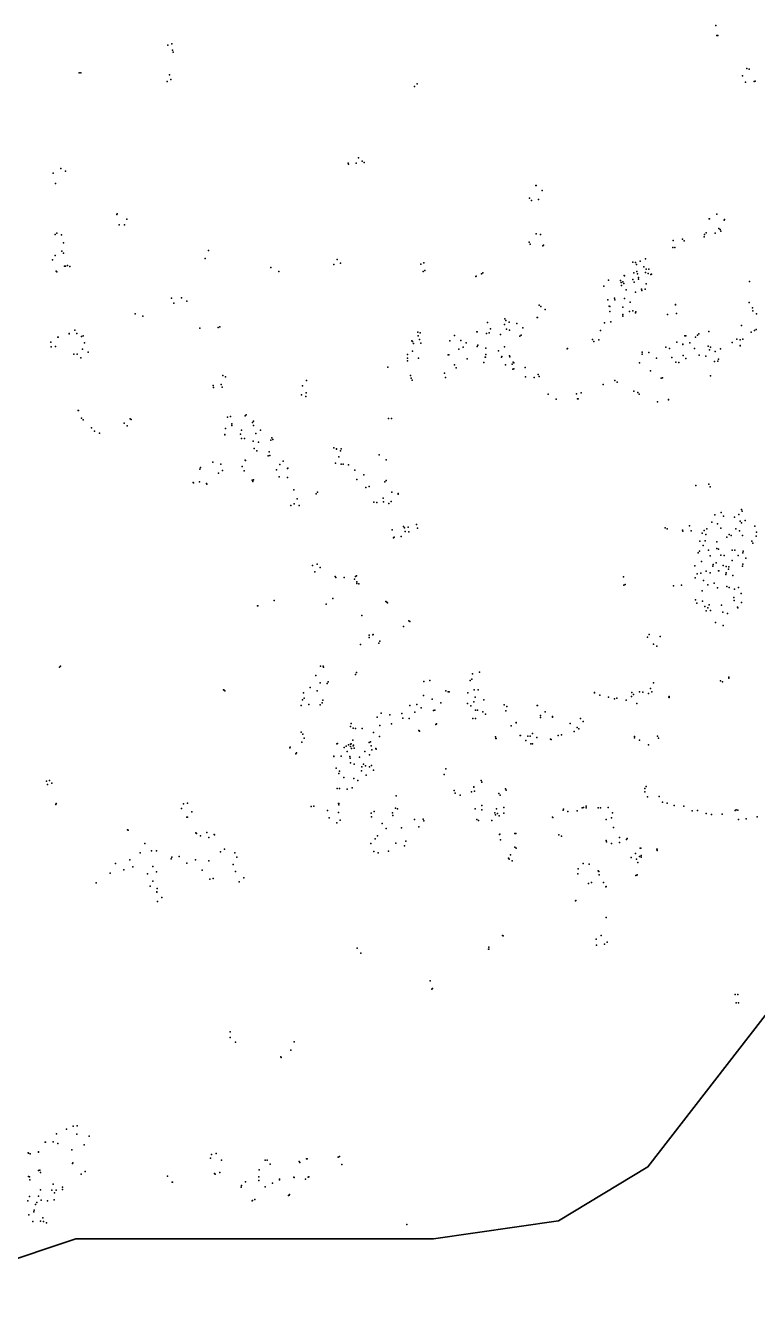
# Model space of a CAD drawing. Header units: millimetres. Extents: x -60275265 to 22802890, y -38578442 to 24337084.
# Drawn here: x 2029122 to 7224122, y -22397507 to -13407304 of the extents above; entities that cross this region are included whole.
import ezdxf

# ---------------------------------------------------------------- set-up
doc = ezdxf.new("R2010")
doc.units = ezdxf.units.MM
doc.header["$MEASUREMENT"] = 0
doc.layers.add('Outline', color=7, linetype='Continuous', true_color=0x000000)
doc.layers.add('particles', color=7, linetype='Continuous', true_color=0x000000)

msp = doc.modelspace()

# ---------------------------------------------------------------- linework, layer by layer
at = {"layer": 'Outline', "color": 3, "lineweight": 35, "true_color": 0x00ff00}
msp.add_lwpolyline([(13039331, -15644525), (11771230, -15644525), (11137351, -16154225), (11390938, -17810758), (11390938, -18320118), (9996120, -18575021), (9108430, -18320118), (9108430, -17173555), (7840611, -17045992), (7333096, -18065321), (7333096, -19467070), (7333096, -20358836), (6445571, -21505459), (5811691, -21887819), (4924165, -22014924), (3148832, -22014924), (2388023, -22014924), (1246851, -22397507)], dxfattribs=at)
at = {"layer": 'particles', "color": 93, "true_color": 0x67d435}
for p in [(6926622, -13407304), (6933622, -13480304), (6941622, -13478304), (3040622, -13548304), (3067622, -13538304), (3072622, -13584304), (3076622, -13597304), (2410622, -13743304), (2423622, -13745304), (7147622, -13714304), (7163622, -13719304), (3034622, -13806304), (3052622, -13758304), (3060622, -13791304), (4790622, -13840304), (4809622, -13821304), (7115622, -13766304), (7138622, -13811304), (7199622, -13805304), (7207622, -13803304), (4392622, -14346304), (4418622, -14371304), (4433622, -14379304), (2227622, -14456304), (2281622, -14423304), (2314622, -14441304), (4319622, -14385304), (4321622, -14392304), (4375622, -14385304), (2243622, -14530304), (5651622, -14543304), (5652622, -14542304), (5606622, -14633304), (5619622, -14649304), (5669622, -14642304), (5694622, -14578304), (2677622, -14748304), (2680622, -14745304), (2693622, -14823304), (2732622, -14823304), (2748622, -14782304), (6879622, -14780304), (6883622, -14779304), (6933622, -14747304), (6987622, -14788304), (6989622, -14785304), (2240622, -14891304), (2253622, -14881304), (2285622, -14892304), (5652622, -14885304), (5684622, -14890304), (6844622, -14907304), (6847622, -14891304), (6859622, -14879304), (6921622, -14882304), (6949622, -14849304), (6957622, -14856304), (6962622, -14868304), (2288622, -15010304), (2299622, -14950304), (3327622, -15005304), (5603622, -14944304), (5609622, -14959304), (5700622, -14971304), (5704622, -14966304), (6621622, -14982304), (6623622, -14934304), (6637622, -14982304), (6691622, -14925304), (6701622, -14935304), (2220622, -15071304), (2239622, -15040304), (2299622, -15023304), (3305622, -15062304), (4241622, -15068304), (4265622, -15094304), (4833622, -15101304), (4855622, -15092304), (6337622, -15087304), (6358622, -15089304), (6363622, -15103304), (6390622, -15081304), (6428622, -15063304), (2248622, -15151304), (2252622, -15156304), (2307622, -15115304), (2313622, -15116304), (2327622, -15111304), (2343622, -15117304), (3770622, -15125304), (3770622, -15125304), (3826622, -15153304), (4216622, -15104304), (4851622, -15154304), (4862622, -15146304), (5224622, -15188304), (5226622, -15187304), (5265622, -15170304), (5274622, -15163304), (6277622, -15182304), (6279622, -15185304), (6344622, -15163304), (6366622, -15153304), (6372622, -15170304), (6417622, -15120304), (6428622, -15161304), (6433622, -15136304), (6447622, -15167304), (6451622, -15137304), (6465622, -15175304), (6470622, -15173304), (6132622, -15258304), (6166622, -15215304), (6250622, -15216304), (6255622, -15232304), (6258622, -15253304), (6267622, -15227304), (6274622, -15238304), (6290622, -15283304), (6338622, -15211304), (6347622, -15228304), (6378622, -15196304), (6379622, -15208304), (6399622, -15278304), (6426622, -15278304), (6433622, -15240304), (7165622, -15223304), (3065622, -15343304), (3137622, -15341304), (3173622, -15363304), (6160622, -15354304), (6207622, -15343304), (6210622, -15355304), (6280622, -15344304), (6320622, -15371304), (6357622, -15299304), (6403622, -15287304), (2808622, -15453304), (3082622, -15377304), (5674622, -15393304), (5686622, -15401304), (5715622, -15422304), (6170622, -15399304), (6174622, -15438304), (6176622, -15402304), (6266622, -15458304), (6267622, -15407304), (6314622, -15437304), (6339622, -15433304), (6358622, -15446304), (6360622, -15440304), (6583622, -15459304), (6641622, -15388304), (6641622, -15389304), (6647622, -15451304), (7163622, -15373304), (7188622, -15410304), (7189622, -15432304), (7216622, -15454304), (2862622, -15470304), (3396622, -15550304), (3409622, -15545304), (5307622, -15516304), (5428622, -15528304), (5429622, -15488304), (5437622, -15501304), (5460622, -15512304), (5515622, -15522304), (5660622, -15479304), (5661622, -15479304), (6137622, -15518304), (6182622, -15510304), (6268622, -15470304), (7109622, -15536304), (2260622, -15619304), (2261622, -15619304), (2340622, -15592304), (2340622, -15596304), (2380622, -15570304), (2393622, -15593304), (2428622, -15614304), (2439622, -15610304), (3266622, -15556304), (4812622, -15583304), (4814622, -15609304), (4824622, -15636304), (4829622, -15589304), (5072622, -15608304), (5232622, -15581304), (5234622, -15581304), (5299622, -15593304), (5320622, -15588304), (5329622, -15560304), (5399622, -15600304), (5441622, -15562304), (5464622, -15569304), (5536622, -15612304), (5546622, -15606304), (5557622, -15554304), (6053622, -15635304), (6098622, -15639304), (6108622, -15571304), (6708622, -15609304), (6713622, -15610304), (6782622, -15619304), (6797622, -15605304), (6807622, -15596304), (6876622, -15578304), (6876622, -15578304), (7075622, -15633304), (7100622, -15637304), (7119622, -15634304), (7178622, -15584304), (7202622, -15572304), (7213622, -15565304), (2209622, -15654304), (2211622, -15687304), (2242622, -15685304), (2434622, -15703304), (2449622, -15660304), (2473622, -15725304), (4771622, -15645304), (4774622, -15650304), (4774622, -15718304), (4783622, -15665304), (4834622, -15661304), (5040622, -15646304), (5104622, -15705304), (5118622, -15643304), (5135622, -15690304), (5156622, -15659304), (5234622, -15685304), (5238622, -15676304), (5296622, -15696304), (5385622, -15717304), (5428622, -15687304), (5428622, -15687304), (5873622, -15701304), (5873622, -15701304), (5875622, -15700304), (6062622, -15650304), (6404622, -15726304), (6451622, -15728304), (6571622, -15690304), (6597622, -15700304), (6651622, -15654304), (6692622, -15668304), (6692622, -15671304), (6742622, -15660304), (6776622, -15699304), (6872622, -15683304), (6881622, -15709304), (6888622, -15690304), (6923622, -15721304), (6959622, -15702304), (7043622, -15658304), (7099622, -15679304), (7099622, -15680304), (2372622, -15739304), (2397622, -15740304), (2421622, -15766304), (4739622, -15769304), (4739622, -15788304), (4740622, -15743304), (4817622, -15769304), (5029622, -15744304), (5032622, -15744304), (5073622, -15816304), (5162622, -15773304), (5163622, -15773304), (5282622, -15798304), (5291622, -15760304), (5293622, -15760304), (5296622, -15743304), (5407622, -15762304), (5409622, -15757304), (5434622, -15816304), (5462622, -15751304), (5466622, -15759304), (5483622, -15810304), (5489622, -15797304), (5494622, -15800304), (6385622, -15800304), (6404622, -15740304), (6505622, -15767304), (6615622, -15764304), (6643622, -15797304), (6664622, -15798304), (6694622, -15748304), (6714622, -15771304), (6809622, -15746304), (6856622, -15753304), (6917622, -15792304), (6940622, -15789304), (6945622, -15774304), (3429622, -15891304), (3448622, -15901304), (4600622, -15832304), (4761622, -15890304), (4765622, -15909304), (5002622, -15874304), (5010622, -15905304), (5084622, -15837304), (5486622, -15846304), (5494622, -15843304), (5574622, -15835304), (5576622, -15901304), (5637622, -15905304), (5666622, -15883304), (5674622, -15899304), (6463622, -15859304), (6539622, -15910304), (6549622, -15907304), (6888622, -15894304), (6888622, -15894304), (3362622, -15961304), (3363622, -15977304), (3418622, -15954304), (3425622, -15973304), (3994622, -15964304), (4022622, -15927304), (4022622, -15927304), (4773622, -15925304), (6128622, -15954304), (6128622, -15954304), (6210622, -15927304), (6228622, -15938304), (3987622, -16028304), (4018622, -16040304), (4020622, -16015304), (5737622, -16024304), (5738622, -16023304), (5793622, -16059304), (5938622, -16020304), (5946622, -16056304), (5950622, -16057304), (5972622, -16014304), (6346622, -16003304), (6373622, -16012304), (6382622, -16024304), (6512622, -16078304), (6590622, -16062304), (6592622, -16063304), (2404622, -16140304), (2406622, -16140304), (3484622, -16182304), (3589622, -16178304), (3596622, -16171304), (2427622, -16193304), (2439622, -16205304), (2498622, -16262304), (2730622, -16229304), (2751622, -16249304), (2773622, -16199304), (2779622, -16203304), (3449622, -16267304), (3462622, -16186304), (3493622, -16233304), (3493622, -16246304), (3641622, -16224304), (3646622, -16215304), (3647622, -16245304), (4605622, -16197304), (4626622, -16196304), (2520622, -16287304), (2554622, -16299304), (2554622, -16300304), (3443622, -16309304), (3444622, -16311304), (3555622, -16307304), (3561622, -16278304), (3562622, -16339304), (3584622, -16339304), (3645622, -16356304), (3663622, -16302304), (3697622, -16278304), (3769622, -16349304), (3776622, -16334304), (3784622, -16344304), (3652622, -16410304), (3671622, -16426304), (3683622, -16364304), (3758622, -16432304), (4218622, -16405304), (4237622, -16412304), (4237622, -16413304), (4264622, -16425304), (4269622, -16411304), (3358622, -16505304), (3416622, -16520304), (3566622, -16537304), (3588622, -16492304), (3590622, -16493304), (3752622, -16461304), (3764622, -16459304), (3833622, -16522304), (3857622, -16499304), (4229622, -16514304), (4252622, -16469304), (4268622, -16519304), (4283622, -16519304), (4322622, -16525304), (4538622, -16453304), (4588622, -16489304), (3266622, -16556304), (3271622, -16544304), (3271622, -16544304), (3399622, -16584304), (3426622, -16565304), (3580622, -16567304), (3810622, -16561304), (3830622, -16611304), (3888622, -16551304), (3888622, -16614304), (3891622, -16549304), (4365622, -16562304), (4381622, -16629304), (4430622, -16595304), (3220622, -16649304), (3222622, -16652304), (3264622, -16645304), (3314622, -16658304), (3317622, -16661304), (3638622, -16633304), (3642622, -16643304), (3647622, -16632304), (3933622, -16702304), (4101622, -16719304), (4101622, -16719304), (4445622, -16686304), (4468622, -16678304), (4578622, -16645304), (4589622, -16635304), (4628622, -16718304), (6785622, -16672304), (6786622, -16672304), (6878622, -16663304), (6887622, -16680304), (3936622, -16801304), (3956622, -16767304), (4092622, -16730304), (4500622, -16789304), (4523622, -16793304), (4566622, -16760304), (4569622, -16787304), (4607622, -16800304), (4624622, -16785304), (4674622, -16728304), (4674622, -16732304), (3913622, -16812304), (3970622, -16812304), (6919622, -16880304), (6965622, -16864304), (6981622, -16888304), (7059622, -16895304), (7091622, -16878304), (7109622, -16842304), (7113622, -16853304), (4630622, -16985304), (4711622, -16963304), (4719622, -16972304), (4745622, -16966304), (4803622, -16949304), (4811622, -16975304), (6568622, -16971304), (6581622, -16978304), (6691622, -16988304), (6741622, -16957304), (6843622, -16990304), (6863622, -16979304), (6899622, -16931304), (6939622, -16944304), (6963622, -16974304), (7068622, -16979304), (7099622, -16924304), (7110622, -16935304), (7136622, -16919304), (7203622, -16960304), (4641622, -17042304), (4641622, -17043304), (4644622, -17038304), (4694622, -17033304), (4724622, -16997304), (4749622, -17000304), (6693622, -16996304), (6752622, -16992304), (6814622, -17067304), (6831622, -17010304), (6850622, -17065304), (6855622, -17018304), (6935622, -17071304), (7004622, -17039304), (7022622, -17018304), (7035622, -17027304), (7094622, -16993304), (7116622, -17025304), (7182622, -17066304), (7189622, -17081304), (7213622, -17031304), (7216622, -17002304), (6801622, -17148304), (6812622, -17138304), (6837622, -17096304), (6874622, -17129304), (6887622, -17170304), (6933622, -17118304), (6946622, -17124304), (6963622, -17165304), (6986622, -17168304), (7042622, -17129304), (7062622, -17131304), (7086622, -17168304), (7119622, -17150304), (7120622, -17138304), (4065622, -17239304), (4099622, -17230304), (4121622, -17254304), (6777622, -17242304), (6826622, -17211304), (6905622, -17244304), (6908622, -17231304), (6929622, -17221304), (6980622, -17240304), (7000622, -17246304), (7020622, -17249304), (7042622, -17204304), (7115622, -17243304), (7119622, -17230304), (7140622, -17186304), (4081622, -17283304), (4227622, -17316304), (4232622, -17324304), (4290622, -17323304), (4363622, -17335304), (4370622, -17318304), (4378622, -17311304), (6271622, -17319304), (6781622, -17326304), (6794622, -17297304), (6821622, -17293304), (6840622, -17346304), (6858622, -17278304), (6886622, -17290304), (6946622, -17276304), (6948622, -17276304), (6997622, -17303304), (7001622, -17292304), (7016622, -17264304), (7048622, -17309304), (4380622, -17354304), (4381622, -17366304), (4394622, -17370304), (4394622, -17370304), (6274622, -17379304), (6284622, -17374304), (6627622, -17382304), (6683622, -17378304), (6829622, -17418304), (6870622, -17375304), (6914622, -17363304), (6939622, -17398304), (7004622, -17387304), (7021622, -17395304), (7060622, -17406304), (7087622, -17395304), (7106622, -17437304), (3675622, -17525304), (3677622, -17525304), (3793622, -17486304), (3793622, -17486304), (3794622, -17487304), (4162622, -17514304), (4210622, -17474304), (4210622, -17474304), (4585622, -17494304), (4592622, -17500304), (4597622, -17503304), (6783622, -17482304), (6793622, -17506304), (6832622, -17491304), (6849622, -17530304), (6849622, -17530304), (6879622, -17517304), (6968622, -17521304), (7054622, -17467304), (7056622, -17488304), (7109622, -17502304), (4415622, -17594304), (6858622, -17560304), (6870622, -17538304), (6888622, -17559304), (6977622, -17571304), (7010622, -17580304), (7080622, -17535304), (7083622, -17540304), (4712622, -17671304), (4748622, -17632304), (4756622, -17636304), (6925622, -17642304), (6978622, -17664304), (4406622, -17799304), (4467622, -17749304), (4468622, -17733304), (4468622, -17733304), (4493622, -17730304), (4495622, -17728304), (4535622, -17790304), (4544622, -17775304), (6441622, -17747304), (6454622, -17728304), (6485622, -17797304), (6531622, -17742304), (6508622, -17810304), (2270622, -17959304), (2270622, -17959304), (2279622, -17954304), (4123622, -17952304), (4142622, -17952304), (4144622, -17959304), (4090622, -18020304), (4177622, -18065304), (4371622, -18011304), (4371622, -18011304), (4377622, -17998304), (4855622, -18062304), (4899622, -18054304), (5184622, -18055304), (5195622, -18044304), (5200622, -18008304), (5251622, -17996304), (5251622, -17996304), (6484622, -18070304), (6961622, -18057304), (6973622, -18065304), (7019622, -18032304), (7019622, -18037304), (3435622, -18121304), (3439622, -18123304), (3444622, -18128304), (4002622, -18141304), (4050622, -18104304), (4098622, -18128304), (4121622, -18071304), (4170622, -18075304), (5011622, -18128304), (5029622, -18134304), (5035622, -18136304), (5167622, -18143304), (5213622, -18120304), (5241622, -18122304), (6066622, -18142304), (6067622, -18140304), (6103622, -18158304), (6331622, -18140304), (6343622, -18154304), (6385622, -18136304), (6408622, -18137304), (6450622, -18148304), (6463622, -18112304), (6472622, -18135304), (3986622, -18233304), (3995622, -18192304), (4006622, -18180304), (4040622, -18224304), (4119622, -18227304), (4133622, -18213304), (4139622, -18195304), (4755622, -18232304), (4806622, -18225304), (4836622, -18249304), (4852622, -18162304), (4914622, -18187304), (4977622, -18214304), (5164622, -18218304), (5188622, -18234304), (5211622, -18207304), (5220622, -18172304), (5280622, -18192304), (5425622, -18227304), (5444622, -18238304), (5660622, -18232304), (5661622, -18233304), (6166622, -18173304), (6209622, -18185304), (6225622, -18181304), (6290622, -18195304), (6329622, -18168304), (6366622, -18218304), (6594622, -18174304), (6595622, -18175304), (6596622, -18169304), (4524622, -18314304), (4553622, -18287304), (4615622, -18298304), (4699622, -18289304), (4707622, -18323304), (4751622, -18324304), (4791622, -18279304), (4923622, -18267304), (4933622, -18264304), (5204622, -18324304), (5221622, -18265304), (5223622, -18324304), (5235622, -18266304), (5273622, -18276304), (5292622, -18293304), (5438622, -18270304), (5682622, -18304304), (5683622, -18317304), (5717622, -18278304), (5767622, -18309304), (5768622, -18314304), (5769622, -18310304), (5967622, -18325304), (3985622, -18422304), (4335622, -18380304), (4341622, -18360304), (4354622, -18393304), (4370622, -18395304), (4418622, -18394304), (4499622, -18423304), (4544622, -18374304), (4627622, -18361304), (4821622, -18409304), (4821622, -18409304), (4825622, -18414304), (4940622, -18367304), (4946622, -18363304), (4946622, -18363304), (5476622, -18376304), (5511622, -18353304), (5511622, -18354304), (5893622, -18360304), (5922622, -18417304), (5942622, -18388304), (5956622, -18398304), (5986622, -18345304), (3991622, -18493304), (3998622, -18435304), (4006622, -18464304), (4238622, -18505304), (4242622, -18501304), (4322622, -18511304), (4336622, -18507304), (4341622, -18503304), (4352622, -18479304), (4353622, -18518304), (4357622, -18514304), (4467622, -18494304), (4476622, -18489304), (4482622, -18519304), (4542622, -18452304), (5364622, -18455304), (5367622, -18466304), (5369622, -18465304), (5538622, -18445304), (5542622, -18445304), (5578622, -18481304), (5594622, -18449304), (5610622, -18449304), (5614622, -18503304), (5626622, -18430304), (5627622, -18504304), (5656622, -18458304), (5755622, -18470304), (5759622, -18474304), (5809622, -18445304), (5832622, -18439304), (6349622, -18451304), (6349622, -18462304), (6385622, -18478304), (6448622, -18511304), (6514622, -18450304), (6519622, -18463304), (3904622, -18533304), (3908622, -18528304), (3948622, -18575304), (3952622, -18568304), (4216622, -18594304), (4217622, -18592304), (4269622, -18592304), (4290622, -18530304), (4305622, -18521304), (4311622, -18559304), (4331622, -18594304), (4332622, -18605304), (4335622, -18522304), (4342622, -18537304), (4360622, -18534304), (4399622, -18598304), (4438622, -18558304), (4469622, -18583304), (4487622, -18547304), (4516622, -18538304), (4517622, -18542304), (4233622, -18677304), (4257622, -18697304), (4335622, -18638304), (4362622, -18648304), (4414622, -18696304), (4416622, -18668304), (4427622, -18647304), (4442622, -18661304), (4471622, -18667304), (4484622, -18657304), (4498622, -18691304), (5012622, -18682304), (2179622, -18768304), (2199622, -18763304), (2216622, -18783304), (4252622, -18714304), (4288622, -18743304), (4358622, -18749304), (4387622, -18765304), (4446622, -18725304), (4999622, -18722304), (5263622, -18764304), (5268622, -18777304), (2186622, -18793304), (4240622, -18820304), (4257622, -18820304), (4312622, -18825304), (4348622, -18817304), (4660622, -18873304), (4660622, -18873304), (5070622, -18836304), (5077622, -18855304), (5112622, -18867304), (5194622, -18844304), (5209622, -18808304), (5209622, -18812304), (5209622, -18812304), (5214622, -18840304), (5388622, -18857304), (5397622, -18869304), (5435622, -18824304), (5440622, -18832304), (6423622, -18821304), (6424622, -18845304), (6433622, -18806304), (6526622, -18878304), (2245622, -18935304), (2245622, -18935304), (2247622, -18928304), (3136622, -18963304), (3151622, -18929304), (3180622, -18924304), (4055622, -18948304), (4056622, -18949304), (4075622, -18945304), (4251622, -18928304), (4252622, -18928304), (4252622, -18937304), (4654622, -18961304), (4668622, -18964304), (5220622, -18964304), (5268622, -18942304), (5372622, -18964304), (5422622, -18956304), (5845622, -18968304), (5979622, -18958304), (5989622, -18955304), (6006622, -18947304), (6007622, -18957304), (6093622, -18957304), (6108622, -18958304), (6164622, -18955304), (6442622, -18880304), (6549622, -18918304), (6582622, -18925304), (6632622, -18942304), (6699622, -18947304), (3173622, -19024304), (3178622, -19024304), (3210622, -18987304), (4172622, -18978304), (4183622, -19028304), (4249622, -18992304), (4263622, -19046304), (4482622, -18996304), (4483622, -19022304), (4503622, -18985304), (4634622, -18994304), (4636622, -19012304), (4789622, -19040304), (4851622, -19039304), (4856622, -19051304), (5232622, -19041304), (5242622, -19047304), (5266622, -18971304), (5338622, -19048304), (5358622, -18994304), (5364622, -19008304), (5377622, -18997304), (5389622, -19015304), (5422622, -18995304), (5768622, -19023304), (5770622, -19026304), (5843622, -18974304), (5877622, -18984304), (5944622, -18980304), (6148622, -19040304), (6186622, -19029304), (6194622, -18993304), (6759622, -18979304), (6796622, -18978304), (6859622, -18997304), (6897622, -19006304), (6972622, -19003304), (7064622, -18976304), (7070622, -18972304), (7082622, -18974304), (7087622, -19041304), (7143622, -19036304), (7219622, -19021304), (2753622, -19114304), (2753622, -19114304), (2758622, -19117304), (3238622, -19135304), (3242622, -19139304), (3317622, -19134304), (3367622, -19147304), (4239622, -19064304), (4560622, -19070304), (4587622, -19105304), (4697622, -19100304), (4820622, -19092304), (5392622, -19148304), (5395622, -19145304), (5501622, -19140304), (5507622, -19141304), (6202622, -19098304), (2877622, -19211304), (3272622, -19157304), (3331622, -19169304), (3370622, -19149304), (4479622, -19212304), (4509622, -19179304), (4527622, -19156304), (4656622, -19209304), (4719622, -19227304), (4727622, -19195304), (5400622, -19186304), (5500622, -19237304), (5814622, -19150304), (5833622, -19159304), (6150622, -19190304), (6151622, -19199304), (6186622, -19212304), (6243622, -19169304), (6243622, -19203304), (6294622, -19183304), (6299622, -19175304), (2770622, -19327304), (2842622, -19277304), (2924622, -19263304), (2959622, -19264304), (3063622, -19319304), (3067622, -19308304), (3119622, -19302304), (3236622, -19326304), (3412622, -19269304), (3442622, -19250304), (3514622, -19278304), (3529622, -19308304), (4501622, -19267304), (4532622, -19276304), (4605622, -19265304), (5455622, -19316304), (5461622, -19323304), (5471622, -19292304), (5510622, -19243304), (6327622, -19310304), (6358622, -19282304), (6365622, -19323304), (6385622, -19302304), (6391622, -19244304), (6394622, -19243304), (6397622, -19309304), (6398622, -19297304), (6509622, -19252304), (6511622, -19251304), (6511622, -19261304), (2668622, -19352304), (2668622, -19352304), (2728622, -19397304), (2791622, -19377304), (2932622, -19374304), (2959622, -19412304), (3173622, -19351304), (3282622, -19399304), (3331622, -19334304), (3503622, -19361304), (3520622, -19409304), (5481622, -19335304), (5950622, -19390304), (5985622, -19353304), (6029622, -19357304), (6091622, -19405304), (6098622, -19409304), (6373622, -19346304), (6374622, -19346304), (2530622, -19490304), (2631622, -19422304), (2894622, -19427304), (2933622, -19479304), (3337622, -19464304), (3361622, -19459304), (3545622, -19484304), (3579622, -19455304), (5949622, -19425304), (6023622, -19494304), (6045622, -19488304), (6100622, -19434304), (6129622, -19488304), (6359622, -19437304), (6367622, -19436304), (6368622, -19434304), (2914622, -19513304), (2914622, -19513304), (2961622, -19554304), (2961622, -19555304), (2963622, -19529304), (2996622, -19593304), (6146622, -19518304), (6150622, -19517304), (2965622, -19622304), (2965622, -19623304), (5932622, -19617304), (5933622, -19615304), (5934622, -19615304), (6150622, -19736304), (5413622, -19863304), (5418622, -19867304), (5418622, -19867304), (6114622, -19863304), (4383622, -19953304), (5316622, -19947304), (6077622, -19890304), (6081622, -19933304), (6136622, -19926304), (6157622, -19912304), (4409622, -19988304), (5315622, -19960304), (5316622, -19960304), (4901622, -20184304), (4911622, -20244304), (4916622, -20239304), (7065622, -20283304), (7082622, -20281304), (7071622, -20342304), (7088622, -20341304), (3481622, -20548304), (3481622, -20586304), (3519622, -20620304), (3519622, -20620304), (3936622, -20619304), (3841622, -20725304), (3843622, -20729304), (3911622, -20678304), (2397622, -21213304), (2250622, -21270304), (2321622, -21237304), (2368622, -21217304), (2394622, -21274304), (2481622, -21288304), (2482622, -21286304), (2169622, -21329304), (2171622, -21330304), (2227622, -21327304), (2258622, -21339304), (2358622, -21384304), (2445622, -21349304), (2049622, -21405304), (2052622, -21408304), (2063622, -21413304), (2121622, -21398304), (2121622, -21401304), (2122622, -21400304), (2363622, -21480304), (2366622, -21477304), (3342622, -21442304), (3349622, -21417304), (3382622, -21409304), (3421622, -21457304), (3730622, -21458304), (3745622, -21457304), (3765622, -21486304), (3970622, -21466304), (3976622, -21474304), (4023622, -21447304), (4027622, -21448304), (4247622, -21435304), (4257622, -21431304), (2052622, -21573304), (2059622, -21576304), (2121622, -21531304), (2132622, -21528304), (2136622, -21546304), (2425622, -21557304), (2452622, -21537304), (2453622, -21537304), (3037622, -21572304), (3370622, -21552304), (3375622, -21556304), (3409622, -21544304), (3685622, -21576304), (3687622, -21527304), (4040622, -21575304), (4274622, -21487304), (2060622, -21598304), (2225622, -21628304), (2292622, -21666304), (2293622, -21648304), (3071622, -21613304), (3073622, -21613304), (3560622, -21648304), (3561622, -21637304), (3591622, -21612304), (3685622, -21602304), (3729622, -21647304), (3782622, -21620304), (3831622, -21593304), (3832622, -21596304), (3933622, -21577304), (3935622, -21581304), (4016622, -21592304), (4035622, -21578304), (2045622, -21746304), (2059622, -21716304), (2122622, -21713304), (2136622, -21667304), (2140622, -21742304), (2186622, -21746304), (2216622, -21670304), (2232622, -21739304), (2236622, -21690304), (2246622, -21670304), (3637622, -21747304), (3640622, -21743304), (3656622, -21736304), (3896622, -21709304), (3900622, -21706304), (3903622, -21701304), (2054622, -21844304), (2088622, -21825304), (2090622, -21811304), (2100622, -21772304), (2111622, -21758304), (2082622, -21893304), (2136622, -21890304), (2152622, -21867304), (2158622, -21893304), (2179622, -21902304), (4735622, -21914304)]:
    msp.add_point(p, dxfattribs=at)

doc.saveas('drawing.dxf')
